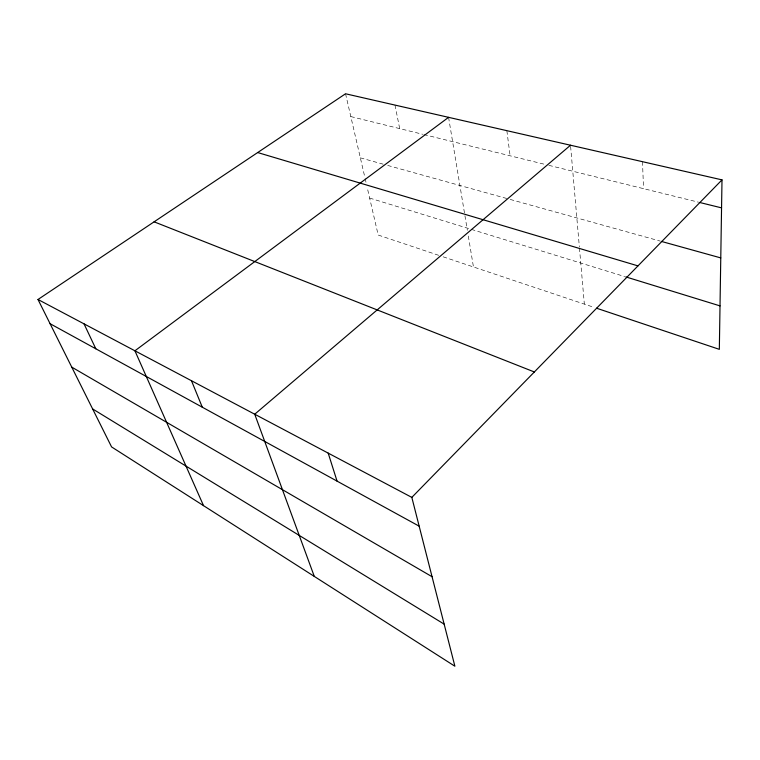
<?xml version="1.0" encoding="UTF-8"?>
<svg xmlns="http://www.w3.org/2000/svg" width="760" height="760" viewBox="0 0 760 760"><rect width="100%" height="100%" fill="white"/><g stroke="black" fill="none" stroke-linecap="round" stroke-linejoin="round"><path stroke-width="0.57" stroke-dasharray="3.8 2.85" d="M350.806 116.574L422.702 134.273M423.852 134.558L544.283 164.217M548.843 165.338L698.611 202.217M360.344 157.843L383.135 164.169M387.695 165.433L509.067 199.13M510.216 199.443L660.26 241.1M369.645 198.065L624.692 276.555M438.672 255.312L378.185 235.039L367.251 187.72M443.166 256.813L594.348 307.467M345.543 93.774L364.866 177.375M365.132 178.524L366.187 183.122M394.981 105.079L399.693 128.611M448.571 117.344L467.362 230.309M468.312 236.037L473.461 266.959M506.863 130.673L510.103 155.8M570.617 146.414L579.357 246.848M579.452 248.007L584.345 304.114M642.494 161.69L643.539 188.66"/><path stroke-width="1.14" d="M38 299.488L411.825 497.392L454.888 666.225L111.578 446.918L38 299.488L345.543 93.774L722 179.873L719.331 349.344L596.581 308.218M411.825 497.392L722 179.873M570.513 145.226L254.723 414.219L314.298 576.422M448.571 117.344L134.919 350.797L203.537 505.666M699.76 202.502L721.563 207.869M661.399 241.423L720.774 257.906M257.678 152.551L637.972 265.886M625.822 276.897L720.014 305.89M154.109 221.825L534.356 371.972M50.084 323.703L419.168 526.167M71.754 367.118L432.05 576.707M92.615 408.927L444.153 624.131M84.028 323.855L95.826 348.802M191.482 380.741L202.284 407.189M328.187 453.112L337.06 481.127"/></g></svg>
